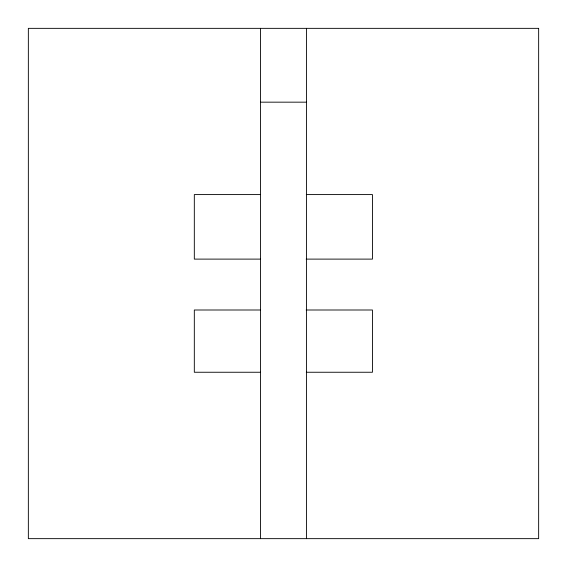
<?xml version="1.0" encoding="UTF-8"?>
<svg xmlns="http://www.w3.org/2000/svg" width="567" height="567" viewBox="0 0 567 567"><rect width="100%" height="100%" fill="white"/><g stroke="black" fill="none" stroke-linecap="round" stroke-linejoin="round"><path stroke-width="0.85" d="M260.536 102.166L306.463 102.166M260.451 194.587L194.318 194.587L194.318 259.112L260.536 259.112M306.3 194.587L372.434 194.587L372.434 259.112L306.18 259.112M260.536 310L194.318 310L194.318 372.25L260.451 372.25M306.18 310L372.434 310L372.434 372.25L306.3 372.25M306.463 28.35L306.463 538.65M260.536 28.35L260.536 538.65M538.65 28.35L28.35 28.35L28.35 538.65L538.65 538.65L538.65 28.35"/></g></svg>
